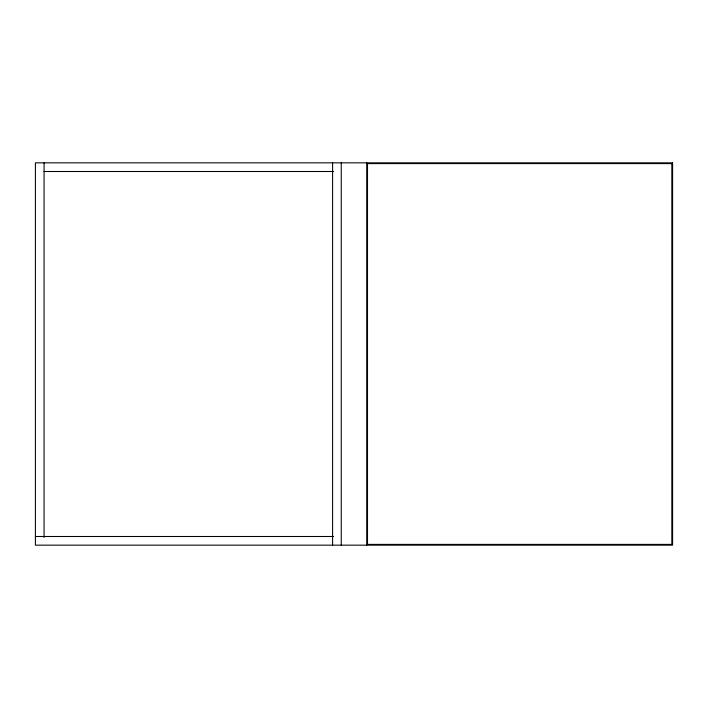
<?xml version="1.0" encoding="UTF-8"?>
<svg xmlns="http://www.w3.org/2000/svg" width="708" height="708" viewBox="0 0 708 708"><rect width="100%" height="100%" fill="white"/><g stroke="black" fill="none" stroke-linecap="round" stroke-linejoin="round"><path stroke-width="1.06" d="M44.064 171.504L333.556 171.504M35.4 536.496L333.592 536.496M366.744 162.84L366.744 545.16M341.256 162.84L341.256 545.16M332.592 162.84L332.592 545.16M44.064 162.84L44.064 537.425M672.6 162.84L35.4 162.84L35.4 545.16L672.6 545.16L672.6 162.84M671.839 163.601L367.505 163.601L367.505 544.399L671.839 544.399L671.839 163.601"/></g></svg>
